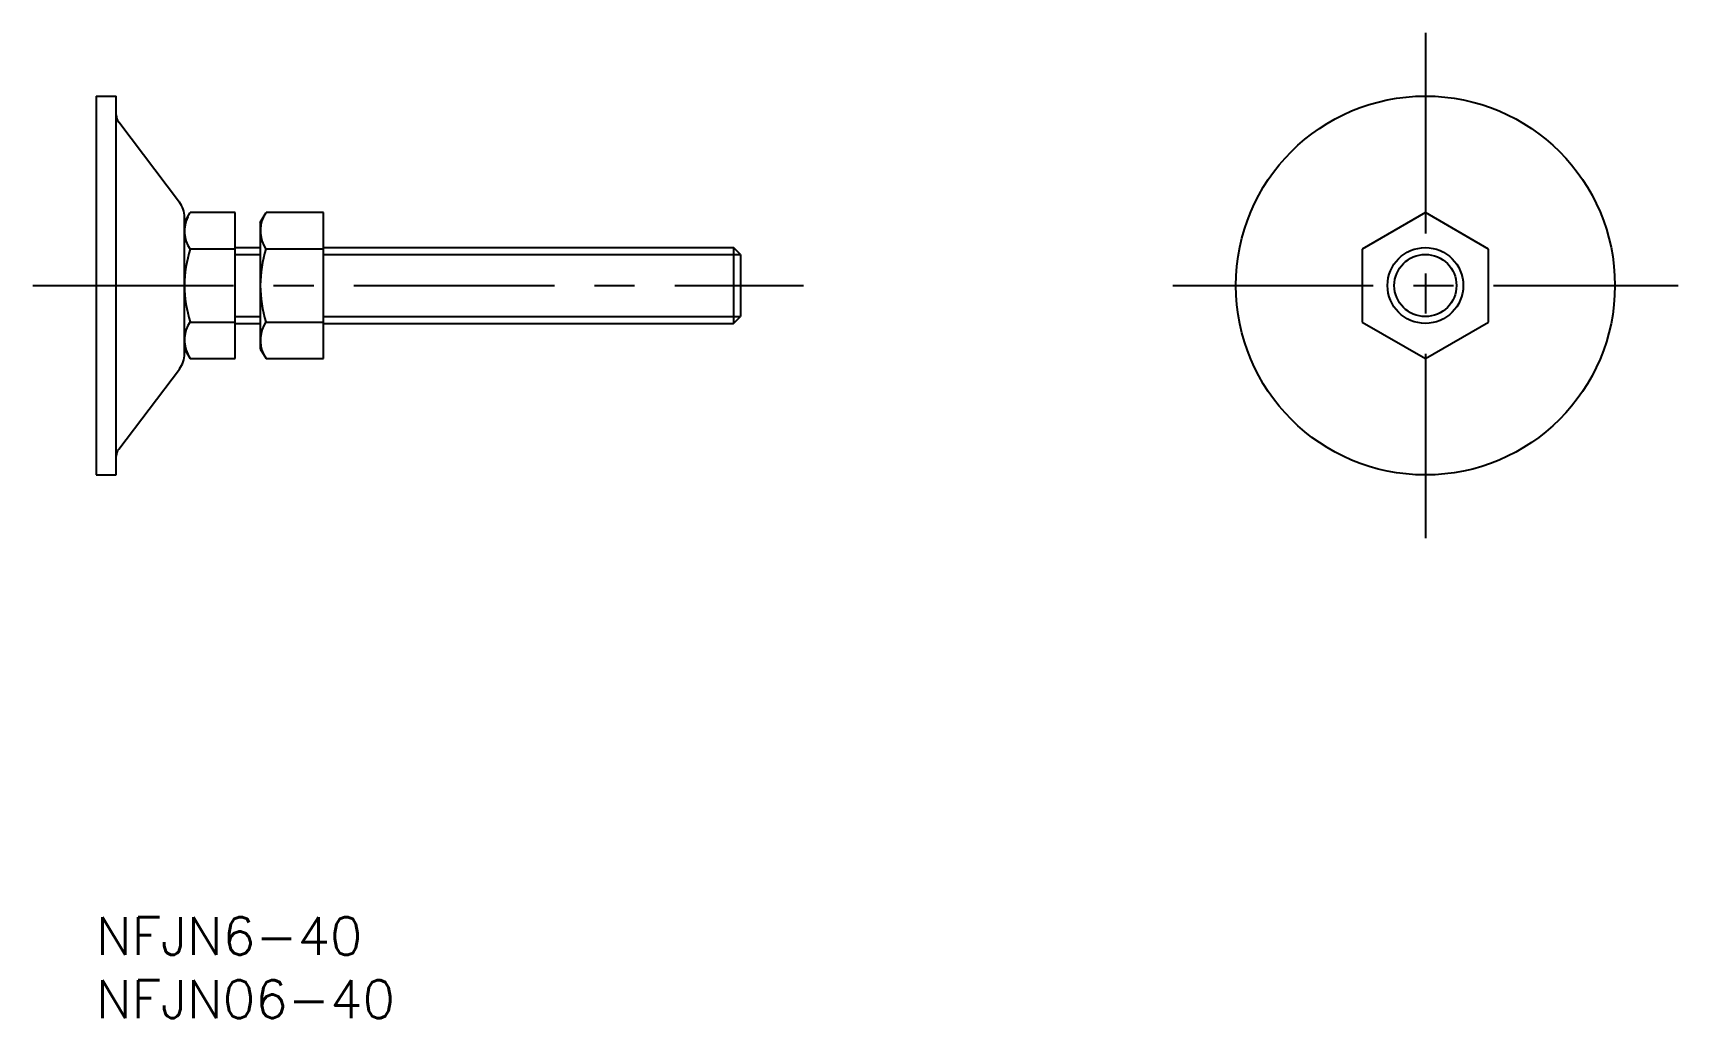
# Model space of a CAD drawing. Extents: x -5 to 125, y -8 to 70.
import ezdxf

# ---------------------------------------------------------------- set-up
doc = ezdxf.new("R2010")
doc.units = 0
doc.header["$LTSCALE"] = 0.5
doc.linetypes.add('CENTER', pattern=[50.8, 31.75, -6.35, 6.35, -6.35])
doc.layers.get('0').update_dxf_attribs({"linetype": 'CONTINUOUS'})
doc.layers.add('CENTER', color=1, linetype='CENTER')
doc.styles.get("Standard").update_dxf_attribs({"font": 'txt.shx', "height": 3, "bigfont": 'bigfont.shx'})

# ---------------------------------------------------------------- blocks, each defined once
blk = doc.blocks.new('*U3')
at = {"color": 7, "linetype": 'CONTINUOUS'}
blk.add_text('NFJN6-40', height=3, dxfattribs=at).set_placement((0, -3))
blk = doc.blocks.new('*U4')
at = {"color": 7, "linetype": 'CONTINUOUS'}
blk.add_text('NFJN06-40', height=3, dxfattribs=at).set_placement((0, -8))

msp = doc.modelspace()

# ---------------------------------------------------------------- linework, layer by layer
at = {"color": 7, "linetype": 'CONTINUOUS'}
for p, q in [((0, 65), (0, 35)), ((0, 65), (1.6, 65)), ((1.6, 35), (1.6, 65)), ((1.79, 62.95), (6.59, 56.61)), ((7, 55), (7.45, 55.77)), ((7, 44.6), (7, 55.4)), ((11, 55.77), (7.45, 55.77)), ((11, 44.23), (11, 55.77)), ((13, 55), (13.45, 55.77)), ((13, 55), (13, 45)), ((18, 55.77), (13.45, 55.77)), ((18, 44.23), (18, 55.77)), ((105.21, 55.77), (100.21, 52.89)), ((110.21, 52.89), (105.21, 55.77)), ((11, 52.89), (7.45, 52.89)), ((11, 53), (13, 53)), ((18, 52.89), (13.45, 52.89)), ((18, 53), (50.46, 53)), ((51, 52.46), (50.46, 53)), ((50.46, 53), (50.46, 47)), ((51, 52.46), (51, 47.54)), ((100.21, 52.89), (100.21, 47.11)), ((110.21, 47.11), (110.21, 52.89)), ((7.45, 47.11), (11, 47.11)), ((11, 47), (13, 47)), ((13.45, 47.11), (18, 47.11)), ((18, 47), (50.46, 47)), ((50.46, 47), (51, 47.54)), ((100.21, 47.11), (105.21, 44.23)), ((105.21, 44.23), (110.21, 47.11)), ((7, 45), (7.45, 44.23)), ((13, 45), (13.45, 44.23)), ((1.79, 37.05), (6.59, 43.39)), ((7.45, 44.23), (11, 44.23)), ((13.45, 44.23), (18, 44.23)), ((0, 35), (1.6, 35))]:
    msp.add_line(p, q, dxfattribs=at)
at = {"color": 3, "linetype": 'CONTINUOUS'}
for p, q in [((11, 52.46), (13, 52.46)), ((18, 52.46), (51, 52.46)), ((11, 47.54), (13, 47.54)), ((18, 47.54), (51, 47.54))]:
    msp.add_line(p, q, dxfattribs=at)
at = {"color": 7, "linetype": 'CONTINUOUS'}
for radius in [15, 3]:
    msp.add_circle((105.21, 50), radius, dxfattribs=at)
at = {"color": 3, "linetype": 'CONTINUOUS'}
msp.add_circle((105.21, 50), 2.46, dxfattribs=at)
at = {"color": 7, "linetype": 'CONTINUOUS'}
for centre, radius, start, end in [((2.52, 63.5), 0.918, 180, 217.1807), ((5, 55.4), 2, 0, 37.1807), ((9.56, 54.33), 2.56, 154.3842, 214.3842), ((15.56, 54.33), 2.56, 154.3842, 214.3842), ((16.55, 50), 9.55, 162.412, 197.588), ((22.55, 50), 9.55, 162.412, 197.588), ((9.56, 45.67), 2.56, 145.6158, 205.6158), ((15.56, 45.67), 2.56, 145.6158, 205.6158), ((5, 44.6), 2, 322.8193, 0), ((2.52, 36.5), 0.918, 142.8193, 180)]:
    msp.add_arc(centre, radius, start, end, dxfattribs=at)
at = {"layer": 'CENTER', "color": 1, "linetype": 'CENTER'}
for p, q in [((105.21, 70), (105.21, 30)), ((-5, 50), (56, 50)), ((85.21, 50), (125.21, 50))]:
    msp.add_line(p, q, dxfattribs=at)

# ---------------------------------------------------------------- block references
at = {"color": 7, "linetype": 'CONTINUOUS'}
for name in ['*U3', '*U4']:
    msp.add_blockref(name, (0, 0), dxfattribs=at)

doc.saveas('drawing.dxf')
